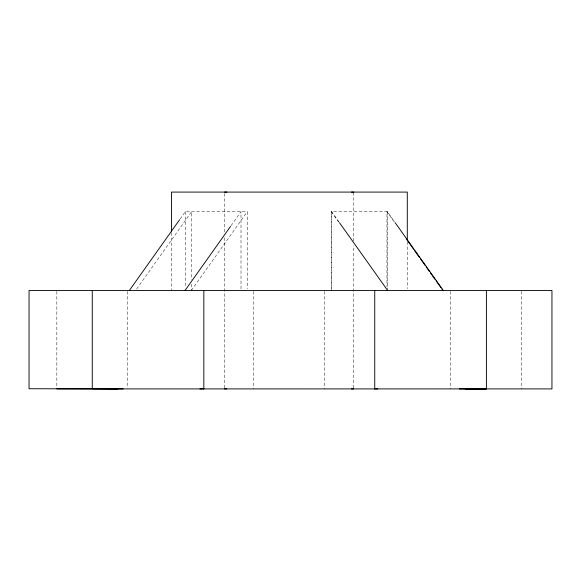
<?xml version="1.0" encoding="UTF-8"?>
<svg xmlns="http://www.w3.org/2000/svg" width="581" height="581" viewBox="0 0 581 581"><rect width="100%" height="100%" fill="white"/><g stroke="black" fill="none" stroke-linecap="round" stroke-linejoin="round"><path stroke-width="0.44" stroke-dasharray="2.9 2.18" d="M224.542 387.992L224.586 236.511M224.586 231.979L224.593 192.972M353.662 388.028L353.706 245.618M353.706 241.086L353.72 192.1M180.103 219.044L185.332 211.68L247.295 211.68L247.295 288.692M136.673 289.026L191.621 211.68L191.621 279.628M231.064 225.675L241.006 211.68L241.006 290.5M191.302 290.5L247.295 211.68M331.286 290.5L331.286 211.68L387.331 211.68L394.659 221.993M394.288 221.993L386.961 211.68L386.961 286.876M338.984 221.993L331.657 211.68L331.657 288.692M331.286 211.68L338.614 221.993M521.368 291.401L521.368 388.914M450.507 291.401L450.507 388.914M407.288 241.74L407.288 288.692M387.331 211.68L387.331 290.5M324.532 291.401L324.532 388.914M253.672 291.401L253.672 388.914M191.621 284.16L191.621 290.5M185.332 211.68L185.332 287.784M171.439 232.712L171.439 290.5M127.697 291.401L127.697 388.014M56.836 291.401L56.836 388.914"/><path stroke-width="0.87" d="M129.338 290.5L179.58 219.785M185.012 290.5L230.541 226.408M199.929 388.914L203.873 388.878M56.836 388.914L551.95 388.9L551.95 290.5L29.05 290.5L29.05 388.733L123.165 388.914M459.418 388.914L486.406 388.9L486.406 290.5M465.454 388.914L486.406 388.9M224.593 192.064L226.793 192.064M351.52 192.1L353.72 192.1M224.542 388.9L226.743 388.9M351.461 388.936L353.662 388.936M117.645 388.914L92.263 388.733L92.263 290.5M374.454 388.878L377.839 388.914M395.182 222.726L443.325 290.5M406.845 239.67L413.65 249.249M414.696 250.723L419.402 257.354M420.448 258.821L425.161 265.452M426.207 266.926L429.344 271.349M430.398 272.823L435.104 279.454M436.149 280.921L440.863 287.551M441.909 289.026L442.954 290.5M339.507 222.726L387.65 290.5M407.288 239.938L407.288 192.086L171.439 192.086L171.439 231.812M374.745 290.5L374.745 388.914M203.829 290.5L203.829 388.914"/></g></svg>
